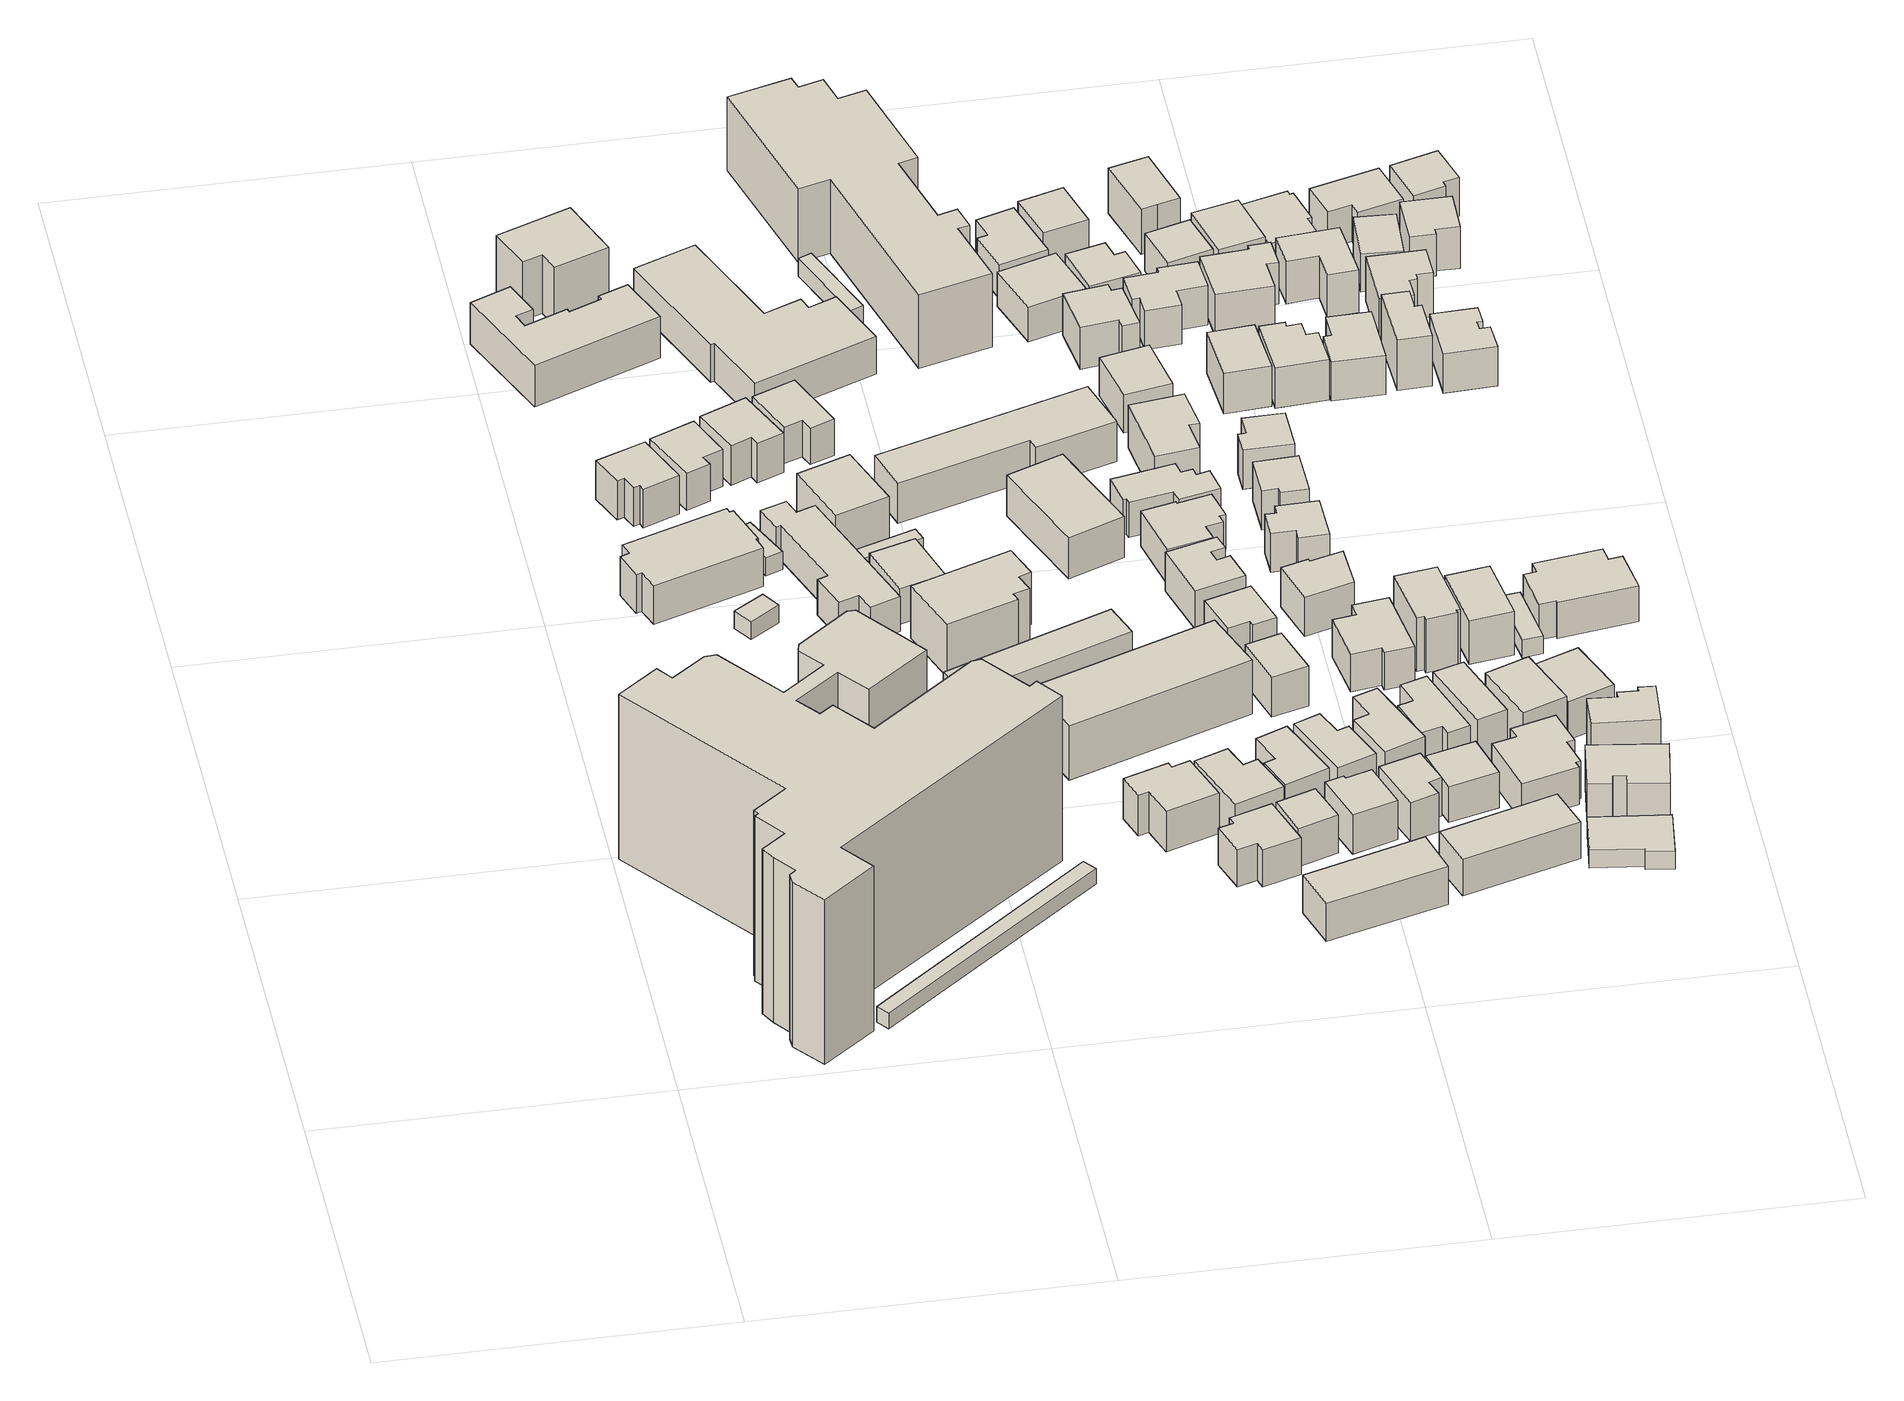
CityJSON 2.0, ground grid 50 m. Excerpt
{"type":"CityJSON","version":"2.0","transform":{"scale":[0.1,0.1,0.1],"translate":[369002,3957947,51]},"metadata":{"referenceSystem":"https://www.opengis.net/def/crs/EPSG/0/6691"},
"CityObjects":{
"building1":{"type":"Building","attributes":{"measuredHeight":6.5},"geometry":[{"type":"Solid","lod":"1","boundaries":[[[[0,1,2,3,4,5]],[[4,6,7,5]],[[3,8,6,4]],[[2,9,8,3]],[[1,10,9,2]],[[0,11,10,1]],[[5,7,11,0]],[[6,8,9,10,11,7]]]]}]},
"building2":{"type":"Building","attributes":{"measuredHeight":27.7},"geometry":[{"type":"Solid","lod":"1","boundaries":[[[[12,13,14,15,16,17,18,19,20,21,22,23,24,25,26,27,28,29,30,31,32,33,34,35,36,37,38,39,40,41,42,43,44,45,46,47]],[[46,48,49,47]],[[45,50,48,46]],[[44,51,50,45]],[[43,52,51,44]],[[42,53,52,43]],[[41,54,53,42]],[[40,55,54,41]],[[39,56,55,40]],[[38,57,56,39]],[[37,58,57,38]],[[36,59,58,37]],[[35,60,59,36]],[[34,61,60,35]],[[33,62,61,34]],[[32,63,62,33]],[[31,64,63,32]],[[30,65,64,31]],[[29,66,65,30]],[[28,67,66,29]],[[27,68,67,28]],[[26,69,68,27]],[[25,70,69,26]],[[24,71,70,25]],[[23,72,71,24]],[[22,73,72,23]],[[21,74,73,22]],[[20,75,74,21]],[[19,76,75,20]],[[18,77,76,19]],[[17,78,77,18]],[[16,79,78,17]],[[15,80,79,16]],[[14,81,80,15]],[[13,82,81,14]],[[12,83,82,13]],[[47,49,83,12]],[[48,50,51,52,53,54,55,56,57,58,59,60,61,62,63,64,65,66,67,68,69,70,71,72,73,74,75,76,77,78,79,80,81,82,83,49]]]]}]},
"building3":{"type":"Building","attributes":{"measuredHeight":6.3},"geometry":[{"type":"Solid","lod":"1","boundaries":[[[[84,85,86,87]],[[86,88,89,87]],[[85,90,88,86]],[[84,91,90,85]],[[87,89,91,84]],[[88,90,91,89]]]]}]},
"building4":{"type":"Building","attributes":{"measuredHeight":2.5},"geometry":[{"type":"Solid","lod":"1","boundaries":[[[[92,93,94,95]],[[94,96,97,95]],[[93,98,96,94]],[[92,99,98,93]],[[95,97,99,92]],[[96,98,99,97]]]]}]},
"building5":{"type":"Building","attributes":{"measuredHeight":8.2},"geometry":[{"type":"Solid","lod":"1","boundaries":[[[[100,101,102,103,104,105,106,107,108,109,110,111]],[[110,112,113,111]],[[109,114,112,110]],[[108,115,114,109]],[[107,116,115,108]],[[106,117,116,107]],[[105,118,117,106]],[[104,119,118,105]],[[103,120,119,104]],[[102,121,120,103]],[[101,122,121,102]],[[100,123,122,101]],[[111,113,123,100]],[[112,114,115,116,117,118,119,120,121,122,123,113]]]]}]},
"building6":{"type":"Building","attributes":{"measuredHeight":7.7},"geometry":[{"type":"Solid","lod":"1","boundaries":[[[[124,125,126,127,128,129,130,131]],[[130,132,133,131]],[[129,134,132,130]],[[128,135,134,129]],[[127,136,135,128]],[[126,137,136,127]],[[125,138,137,126]],[[124,139,138,125]],[[131,133,139,124]],[[132,134,135,136,137,138,139,133]]]]}]},
"building7":{"type":"Building","attributes":{"measuredHeight":3.9},"geometry":[{"type":"Solid","lod":"1","boundaries":[[[[140,141,142,143,40,39,144,145,146]],[[145,147,148,146]],[[144,149,147,145]],[[39,150,149,144]],[[40,151,150,39]],[[143,152,151,40]],[[142,153,152,143]],[[141,154,153,142]],[[140,155,154,141]],[[146,148,155,140]],[[147,149,150,151,152,153,154,155,148]]]]}]},
"building8":{"type":"Building","attributes":{"measuredHeight":3},"geometry":[{"type":"Solid","lod":"1","boundaries":[[[[156,157,158,159]],[[158,160,161,159]],[[157,162,160,158]],[[156,163,162,157]],[[159,161,163,156]],[[160,162,163,161]]]]}]},
"building9":{"type":"Building","attributes":{"measuredHeight":5.1},"geometry":[{"type":"Solid","lod":"1","boundaries":[[[[164,165,166,167]],[[166,168,169,167]],[[165,170,168,166]],[[164,171,170,165]],[[167,169,171,164]],[[168,170,171,169]]]]}]},
"building10":{"type":"Building","attributes":{"measuredHeight":7.8},"geometry":[{"type":"Solid","lod":"1","boundaries":[[[[172,173,174,175,176,177,178,179,180,181,182,183]],[[182,184,185,183]],[[181,186,184,182]],[[180,187,186,181]],[[179,188,187,180]],[[178,189,188,179]],[[177,190,189,178]],[[176,191,190,177]],[[175,192,191,176]],[[174,193,192,175]],[[173,194,193,174]],[[172,195,194,173]],[[183,185,195,172]],[[184,186,187,188,189,190,191,192,193,194,195,185]]]]}]},
"building11":{"type":"Building","attributes":{"measuredHeight":6.2},"geometry":[{"type":"Solid","lod":"1","boundaries":[[[[196,197,198,199,200,201]],[[200,202,203,201]],[[199,204,202,200]],[[198,205,204,199]],[[197,206,205,198]],[[196,207,206,197]],[[201,203,207,196]],[[202,204,205,206,207,203]]]]}]},
"building12":{"type":"Building","attributes":{"measuredHeight":3},"geometry":[{"type":"Solid","lod":"1","boundaries":[[[[208,209,210,211]],[[210,212,213,211]],[[209,214,212,210]],[[208,215,214,209]],[[211,213,215,208]],[[212,214,215,213]]]]}]},
"building13":{"type":"Building","attributes":{"measuredHeight":9.8},"geometry":[{"type":"Solid","lod":"1","boundaries":[[[[216,217,218,219,220,221]],[[220,222,223,221]],[[219,224,222,220]],[[218,225,224,219]],[[217,226,225,218]],[[216,227,226,217]],[[221,223,227,216]],[[222,224,225,226,227,223]]]]}]},
"building14":{"type":"Building","attributes":{"measuredHeight":5.8},"geometry":[{"type":"Solid","lod":"1","boundaries":[[[[228,229,230,231,232,233,234,235,236,237,238,239]],[[238,240,241,239]],[[237,242,240,238]],[[236,243,242,237]],[[235,244,243,236]],[[234,245,244,235]],[[233,246,245,234]],[[232,247,246,233]],[[231,248,247,232]],[[230,249,248,231]],[[229,250,249,230]],[[228,251,250,229]],[[239,241,251,228]],[[240,242,243,244,245,246,247,248,249,250,251,241]]]]}]},
"building15":{"type":"Building","attributes":{"measuredHeight":7.4},"geometry":[{"type":"Solid","lod":"1","boundaries":[[[[252,253,254,255,256,257]],[[256,258,259,257]],[[255,260,258,256]],[[254,261,260,255]],[[253,262,261,254]],[[252,263,262,253]],[[257,259,263,252]],[[258,260,261,262,263,259]]]]}]},
"building16":{"type":"Building","attributes":{"measuredHeight":8.4},"geometry":[{"type":"Solid","lod":"1","boundaries":[[[[264,265,266,267]],[[266,268,269,267]],[[265,270,268,266]],[[264,271,270,265]],[[267,269,271,264]],[[268,270,271,269]]]]}]},
"building17":{"type":"Building","attributes":{"measuredHeight":7.2},"geometry":[{"type":"Solid","lod":"1","boundaries":[[[[272,273,274,275,276,277]],[[276,278,279,277]],[[275,280,278,276]],[[274,281,280,275]],[[273,282,281,274]],[[272,283,282,273]],[[277,279,283,272]],[[278,280,281,282,283,279]]]]}]},
"building18":{"type":"Building","attributes":{"measuredHeight":3.9},"geometry":[{"type":"Solid","lod":"1","boundaries":[[[[284,285,286,287]],[[286,288,289,287]],[[285,290,288,286]],[[284,291,290,285]],[[287,289,291,284]],[[288,290,291,289]]]]}]},
"building19":{"type":"Building","attributes":{"measuredHeight":6.1},"geometry":[{"type":"Solid","lod":"1","boundaries":[[[[292,293,294,295,296,297]],[[296,298,299,297]],[[295,300,298,296]],[[294,301,300,295]],[[293,302,301,294]],[[292,303,302,293]],[[297,299,303,292]],[[298,300,301,302,303,299]]]]}]},
"building20":{"type":"Building","attributes":{"measuredHeight":9.9},"geometry":[{"type":"Solid","lod":"1","boundaries":[[[[304,305,306,307,308,309,310,311]],[[310,312,313,311]],[[309,314,312,310]],[[308,315,314,309]],[[307,316,315,308]],[[306,317,316,307]],[[305,318,317,306]],[[304,319,318,305]],[[311,313,319,304]],[[312,314,315,316,317,318,319,313]]]]}]},
"building21":{"type":"Building","attributes":{"measuredHeight":8.4},"geometry":[{"type":"Solid","lod":"1","boundaries":[[[[320,321,322,323]],[[322,324,325,323]],[[321,326,324,322]],[[320,327,326,321]],[[323,325,327,320]],[[324,326,327,325]]]]}]},
"building22":{"type":"Building","attributes":{"measuredHeight":6.3},"geometry":[{"type":"Solid","lod":"1","boundaries":[[[[328,329,330,331,332,333,334,335,336,337,338]],[[337,339,340,338]],[[336,341,339,337]],[[335,342,341,336]],[[334,343,342,335]],[[333,344,343,334]],[[332,345,344,333]],[[331,346,345,332]],[[330,347,346,331]],[[329,348,347,330]],[[328,349,348,329]],[[338,340,349,328]],[[339,341,342,343,344,345,346,347,348,349,340]]]]}]},
"building23":{"type":"Building","attributes":{"measuredHeight":8.1},"geometry":[{"type":"Solid","lod":"1","boundaries":[[[[350,351,352,353,354,355,356,357]],[[356,358,359,357]],[[355,360,358,356]],[[354,361,360,355]],[[353,362,361,354]],[[352,363,362,353]],[[351,364,363,352]],[[350,365,364,351]],[[357,359,365,350]],[[358,360,361,362,363,364,365,359]]]]}]},
"building24":{"type":"Building","attributes":{"measuredHeight":9.1},"geometry":[{"type":"Solid","lod":"1","boundaries":[[[[366,367,368,369]],[[368,370,371,369]],[[367,372,370,368]],[[366,373,372,367]],[[369,371,373,366]],[[370,372,373,371]]]]}]},
"building25":{"type":"Building","attributes":{"measuredHeight":7.5},"geometry":[{"type":"Solid","lod":"1","boundaries":[[[[374,375,376,377,378,379,380,381]],[[380,382,383,381]],[[379,384,382,380]],[[378,385,384,379]],[[377,386,385,378]],[[376,387,386,377]],[[375,388,387,376]],[[374,389,388,375]],[[381,383,389,374]],[[382,384,385,386,387,388,389,383]]]]}]},
"building26":{"type":"Building","attributes":{"measuredHeight":7.3},"geometry":[{"type":"Solid","lod":"1","boundaries":[[[[390,391,392,393,394,395]],[[394,396,397,395]],[[393,398,396,394]],[[392,399,398,393]],[[391,400,399,392]],[[390,401,400,391]],[[395,397,401,390]],[[396,398,399,400,401,397]]]]}]},
"building27":{"type":"Building","attributes":{"measuredHeight":3},"geometry":[{"type":"Solid","lod":"1","boundaries":[[[[402,403,404,405]],[[404,406,407,405]],[[403,408,406,404]],[[402,409,408,403]],[[405,407,409,402]],[[406,408,409,407]]]]}]},
"building28":{"type":"Building","attributes":{"measuredHeight":7.5},"geometry":[{"type":"Solid","lod":"1","boundaries":[[[[410,411,412,413,414,415]],[[414,416,417,415]],[[413,418,416,414]],[[412,419,418,413]],[[411,420,419,412]],[[410,421,420,411]],[[415,417,421,410]],[[416,418,419,420,421,417]]]]}]},
"building29":{"type":"Building","attributes":{"measuredHeight":6.4},"geometry":[{"type":"Solid","lod":"1","boundaries":[[[[422,423,424,425]],[[424,426,427,425]],[[423,428,426,424]],[[422,429,428,423]],[[425,427,429,422]],[[426,428,429,427]]]]}]},
"building30":{"type":"Building","attributes":{"measuredHeight":6.9},"geometry":[{"type":"Solid","lod":"1","boundaries":[[[[430,431,432,433]],[[432,434,435,433]],[[431,436,434,432]],[[430,437,436,431]],[[433,435,437,430]],[[434,436,437,435]]]]}]},
"building31":{"type":"Building","attributes":{"measuredHeight":6.4},"geometry":[{"type":"Solid","lod":"1","boundaries":[[[[438,439,440,441]],[[440,442,443,441]],[[439,444,442,440]],[[438,445,444,439]],[[441,443,445,438]],[[442,444,445,443]]]]}]},
"building32":{"type":"Building","attributes":{"measuredHeight":6.2},"geometry":[{"type":"Solid","lod":"1","boundaries":[[[[446,447,448,449,450,451]],[[450,452,453,451]],[[449,454,452,450]],[[448,455,454,449]],[[447,456,455,448]],[[446,457,456,447]],[[451,453,457,446]],[[452,454,455,456,457,453]]]]}]},
"building33":{"type":"Building","attributes":{"measuredHeight":12.4},"geometry":[{"type":"Solid","lod":"1","boundaries":[[[[458,459,460,461,462,463,464,465,466,467,468,469,470,471,472,473]],[[472,474,475,473]],[[471,476,474,472]],[[470,477,476,471]],[[469,478,477,470]],[[468,479,478,469]],[[467,480,479,468]],[[466,481,480,467]],[[465,482,481,466]],[[464,483,482,465]],[[463,484,483,464]],[[462,485,484,463]],[[461,486,485,462]],[[460,487,486,461]],[[459,488,487,460]],[[458,489,488,459]],[[473,475,489,458]],[[474,476,477,478,479,480,481,482,483,484,485,486,487,488,489,475]]]]}]},
"building34":{"type":"Building","attributes":{"measuredHeight":6.9},"geometry":[{"type":"Solid","lod":"1","boundaries":[[[[490,491,492,493,494,495]],[[494,496,497,495]],[[493,498,496,494]],[[492,499,498,493]],[[491,500,499,492]],[[490,501,500,491]],[[495,497,501,490]],[[496,498,499,500,501,497]]]]}]},
"building35":{"type":"Building","attributes":{"measuredHeight":7.4},"geometry":[{"type":"Solid","lod":"1","boundaries":[[[[502,503,504,505,506,507]],[[506,508,509,507]],[[505,510,508,506]],[[504,511,510,505]],[[503,512,511,504]],[[502,513,512,503]],[[507,509,513,502]],[[508,510,511,512,513,509]]]]}]},
"building36":{"type":"Building","attributes":{"measuredHeight":7.4},"geometry":[{"type":"Solid","lod":"1","boundaries":[[[[514,515,516,517]],[[516,518,519,517]],[[515,520,518,516]],[[514,521,520,515]],[[517,519,521,514]],[[518,520,521,519]]]]}]},
"building37":{"type":"Building","attributes":{"measuredHeight":9.7},"geometry":[{"type":"Solid","lod":"1","boundaries":[[[[522,523,524,525,526,527,528,529]],[[528,530,531,529]],[[527,532,530,528]],[[526,533,532,527]],[[525,534,533,526]],[[524,535,534,525]],[[523,536,535,524]],[[522,537,536,523]],[[529,531,537,522]],[[530,532,533,534,535,536,537,531]]]]}]},
"building38":{"type":"Building","attributes":{"measuredHeight":6.8},"geometry":[{"type":"Solid","lod":"1","boundaries":[[[[538,539,540,541,542,543]],[[542,544,545,543]],[[541,546,544,542]],[[540,547,546,541]],[[539,548,547,540]],[[538,549,548,539]],[[543,545,549,538]],[[544,546,547,548,549,545]]]]}]},
"building39":{"type":"Building","attributes":{"measuredHeight":7},"geometry":[{"type":"Solid","lod":"1","boundaries":[[[[550,551,552,553,554,555,556,557,558,559]],[[558,560,561,559]],[[557,562,560,558]],[[556,563,562,557]],[[555,564,563,556]],[[554,565,564,555]],[[553,566,565,554]],[[552,567,566,553]],[[551,568,567,552]],[[550,569,568,551]],[[559,561,569,550]],[[560,562,563,564,565,566,567,568,569,561]]]]}]},
"building40":{"type":"Building","attributes":{"measuredHeight":6.4},"geometry":[{"type":"Solid","lod":"1","boundaries":[[[[570,571,572,573,574,575,576,577,578,579,580,581]],[[580,582,583,581]],[[579,584,582,580]],[[578,585,584,579]],[[577,586,585,578]],[[576,587,586,577]],[[575,588,587,576]],[[574,589,588,575]],[[573,590,589,574]],[[572,591,590,573]],[[571,592,591,572]],[[570,593,592,571]],[[581,583,593,570]],[[582,584,585,586,587,588,589,590,591,592,593,583]]]]}]},
"building41":{"type":"Building","attributes":{"measuredHeight":7.4},"geometry":[{"type":"Solid","lod":"1","boundaries":[[[[594,595,596,597,598,599]],[[598,600,601,599]],[[597,602,600,598]],[[596,603,602,597]],[[595,604,603,596]],[[594,605,604,595]],[[599,601,605,594]],[[600,602,603,604,605,601]]]]}]},
"building42":{"type":"Building","attributes":{"measuredHeight":8.3},"geometry":[{"type":"Solid","lod":"1","boundaries":[[[[606,607,608,609,610,611]],[[610,612,613,611]],[[609,614,612,610]],[[608,615,614,609]],[[607,616,615,608]],[[606,617,616,607]],[[611,613,617,606]],[[612,614,615,616,617,613]]]]}]},
"building43":{"type":"Building","attributes":{"measuredHeight":7.2},"geometry":[{"type":"Solid","lod":"1","boundaries":[[[[618,619,620,621,622,623]],[[622,624,625,623]],[[621,626,624,622]],[[620,627,626,621]],[[619,628,627,620]],[[618,629,628,619]],[[623,625,629,618]],[[624,626,627,628,629,625]]]]}]},
"building44":{"type":"Building","attributes":{"measuredHeight":6.3},"geometry":[{"type":"Solid","lod":"1","boundaries":[[[[630,631,632,633]],[[632,634,635,633]],[[631,636,634,632]],[[630,637,636,631]],[[633,635,637,630]],[[634,636,637,635]]]]}]},
"building45":{"type":"Building","attributes":{"measuredHeight":5.7},"geometry":[{"type":"Solid","lod":"1","boundaries":[[[[638,639,640,641,642,643]],[[642,644,645,643]],[[641,646,644,642]],[[640,647,646,641]],[[639,648,647,640]],[[638,649,648,639]],[[643,645,649,638]],[[644,646,647,648,649,645]]]]}]},
"building46":{"type":"Building","attributes":{"measuredHeight":8.3},"geometry":[{"type":"Solid","lod":"1","boundaries":[[[[650,651,652,653]],[[652,654,655,653]],[[651,656,654,652]],[[650,657,656,651]],[[653,655,657,650]],[[654,656,657,655]]]]}]},
"building47":{"type":"Building","attributes":{"measuredHeight":6.2},"geometry":[{"type":"Solid","lod":"1","boundaries":[[[[658,659,660,661]],[[660,662,663,661]],[[659,664,662,660]],[[658,665,664,659]],[[661,663,665,658]],[[662,664,665,663]]]]}]},
"building48":{"type":"Building","attributes":{"measuredHeight":6.8},"geometry":[{"type":"Solid","lod":"1","boundaries":[[[[666,667,668,669]],[[668,670,671,669]],[[667,672,670,668]],[[666,673,672,667]],[[669,671,673,666]],[[670,672,673,671]]]]}]},
"building49":{"type":"Building","attributes":{"measuredHeight":7.5},"geometry":[{"type":"Solid","lod":"1","boundaries":[[[[674,675,676,677,678,679]],[[678,680,681,679]],[[677,682,680,678]],[[676,683,682,677]],[[675,684,683,676]],[[674,685,684,675]],[[679,681,685,674]],[[680,682,683,684,685,681]]]]}]},
"building50":{"type":"Building","attributes":{"measuredHeight":8.2},"geometry":[{"type":"Solid","lod":"1","boundaries":[[[[686,687,688,689,690,691,692,693]],[[692,694,695,693]],[[691,696,694,692]],[[690,697,696,691]],[[689,698,697,690]],[[688,699,698,689]],[[687,700,699,688]],[[686,701,700,687]],[[693,695,701,686]],[[694,696,697,698,699,700,701,695]]]]}]},
"building51":{"type":"Building","attributes":{"measuredHeight":7},"geometry":[{"type":"Solid","lod":"1","boundaries":[[[[702,703,704,705,706,707,708,709]],[[708,710,711,709]],[[707,712,710,708]],[[706,713,712,707]],[[705,714,713,706]],[[704,715,714,705]],[[703,716,715,704]],[[702,717,716,703]],[[709,711,717,702]],[[710,712,713,714,715,716,717,711]]]]}]},
"building52":{"type":"Building","attributes":{"measuredHeight":7.9},"geometry":[{"type":"Solid","lod":"1","boundaries":[[[[718,719,720,721,722,723,724,725]],[[724,726,727,725]],[[723,728,726,724]],[[722,729,728,723]],[[721,730,729,722]],[[720,731,730,721]],[[719,732,731,720]],[[718,733,732,719]],[[725,727,733,718]],[[726,728,729,730,731,732,733,727]]]]}]},
"building53":{"type":"Building","attributes":{"measuredHeight":7.8},"geometry":[{"type":"Solid","lod":"1","boundaries":[[[[734,735,736,737,738,739,740,741]],[[740,742,743,741]],[[739,744,742,740]],[[738,745,744,739]],[[737,746,745,738]],[[736,747,746,737]],[[735,748,747,736]],[[734,749,748,735]],[[741,743,749,734]],[[742,744,745,746,747,748,749,743]]]]}]},
"building54":{"type":"Building","attributes":{"measuredHeight":7.4},"geometry":[{"type":"Solid","lod":"1","boundaries":[[[[750,751,752,753]],[[752,754,755,753]],[[751,756,754,752]],[[750,757,756,751]],[[753,755,757,750]],[[754,756,757,755]]]]}]},
"building55":{"type":"Building","attributes":{"measuredHeight":7.5},"geometry":[{"type":"Solid","lod":"1","boundaries":[[[[758,759,760,761,762,763]],[[762,764,765,763]],[[761,766,764,762]],[[760,767,766,761]],[[759,768,767,760]],[[758,769,768,759]],[[763,765,769,758]],[[764,766,767,768,769,765]]]]}]},
"building56":{"type":"Building","attributes":{"measuredHeight":7},"geometry":[{"type":"Solid","lod":"1","boundaries":[[[[770,771,772,773,774,775]],[[774,776,777,775]],[[773,778,776,774]],[[772,779,778,773]],[[771,780,779,772]],[[770,781,780,771]],[[775,777,781,770]],[[776,778,779,780,781,777]]]]}]},
"building57":{"type":"Building","attributes":{"measuredHeight":9.6},"geometry":[{"type":"Solid","lod":"1","boundaries":[[[[782,783,784,785]],[[784,786,787,785]],[[783,788,786,784]],[[782,789,788,783]],[[785,787,789,782]],[[786,788,789,787]]]]}]},
"building58":{"type":"Building","attributes":{"measuredHeight":7.8},"geometry":[{"type":"Solid","lod":"1","boundaries":[[[[790,791,792,793,794,795]],[[794,796,797,795]],[[793,798,796,794]],[[792,799,798,793]],[[791,800,799,792]],[[790,801,800,791]],[[795,797,801,790]],[[796,798,799,800,801,797]]]]}]},
"building59":{"type":"Building","attributes":{"measuredHeight":6.3},"geometry":[{"type":"Solid","lod":"1","boundaries":[[[[802,803,804,805,806,807,808,809,810,811]],[[810,812,813,811]],[[809,814,812,810]],[[808,815,814,809]],[[807,816,815,808]],[[806,817,816,807]],[[805,818,817,806]],[[804,819,818,805]],[[803,820,819,804]],[[802,821,820,803]],[[811,813,821,802]],[[812,814,815,816,817,818,819,820,821,813]]]]}]},
"building60":{"type":"Building","attributes":{"measuredHeight":9},"geometry":[{"type":"Solid","lod":"1","boundaries":[[[[822,823,824,825,826,827,828,829]],[[828,830,831,829]],[[827,832,830,828]],[[826,833,832,827]],[[825,834,833,826]],[[824,835,834,825]],[[823,836,835,824]],[[822,837,836,823]],[[829,831,837,822]],[[830,832,833,834,835,836,837,831]]]]}]},
"building61":{"type":"Building","attributes":{"measuredHeight":7.9},"geometry":[{"type":"Solid","lod":"1","boundaries":[[[[838,839,840,841,842,843,844,845,846,847]],[[846,848,849,847]],[[845,850,848,846]],[[844,851,850,845]],[[843,852,851,844]],[[842,853,852,843]],[[841,854,853,842]],[[840,855,854,841]],[[839,856,855,840]],[[838,857,856,839]],[[847,849,857,838]],[[848,850,851,852,853,854,855,856,857,849]]]]}]},
"building62":{"type":"Building","attributes":{"measuredHeight":8},"geometry":[{"type":"Solid","lod":"1","boundaries":[[[[858,859,860,861]],[[860,862,863,861]],[[859,864,862,860]],[[858,865,864,859]],[[861,863,865,858]],[[862,864,865,863]]]]}]},
"building63":{"type":"Building","attributes":{"measuredHeight":9},"geometry":[{"type":"Solid","lod":"1","boundaries":[[[[866,867,868,869]],[[868,870,871,869]],[[867,872,870,868]],[[866,873,872,867]],[[869,871,873,866]],[[870,872,873,871]]]]}]},
"building64":{"type":"Building","attributes":{"measuredHeight":3},"geometry":[{"type":"Solid","lod":"1","boundaries":[[[[874,875,876,877,878,879]],[[878,880,881,879]],[[877,882,880,878]],[[876,883,882,877]],[[875,884,883,876]],[[874,885,884,875]],[[879,881,885,874]],[[880,882,883,884,885,881]]]]}]},
"building65":{"type":"Building","attributes":{"measuredHeight":7.2},"geometry":[{"type":"Solid","lod":"1","boundaries":[[[[886,887,888,889]],[[888,890,891,889]],[[887,892,890,888]],[[886,893,892,887]],[[889,891,893,886]],[[890,892,893,891]]]]}]},
"building66":{"type":"Building","attributes":{"measuredHeight":8.3},"geometry":[{"type":"Solid","lod":"1","boundaries":[[[[894,895,896,897]],[[896,898,899,897]],[[895,900,898,896]],[[894,901,900,895]],[[897,899,901,894]],[[898,900,901,899]]]]}]},
"building67":{"type":"Building","attributes":{"measuredHeight":8.5},"geometry":[{"type":"Solid","lod":"1","boundaries":[[[[902,903,904,905,906]],[[905,907,908,906]],[[904,909,907,905]],[[903,910,909,904]],[[902,911,910,903]],[[906,908,911,902]],[[907,909,910,911,908]]]]}]},
"building68":{"type":"Building","attributes":{"measuredHeight":9.5},"geometry":[{"type":"Solid","lod":"1","boundaries":[[[[912,913,914,915,916,917,918,919]],[[918,920,921,919]],[[917,922,920,918]],[[916,923,922,917]],[[915,924,923,916]],[[914,925,924,915]],[[913,926,925,914]],[[912,927,926,913]],[[919,921,927,912]],[[920,922,923,924,925,926,927,921]]]]}]},
"building69":{"type":"Building","attributes":{"measuredHeight":7.9},"geometry":[{"type":"Solid","lod":"1","boundaries":[[[[928,929,930,931,932,933,934,935]],[[934,936,937,935]],[[933,938,936,934]],[[932,939,938,933]],[[931,940,939,932]],[[930,941,940,931]],[[929,942,941,930]],[[928,943,942,929]],[[935,937,943,928]],[[936,938,939,940,941,942,943,937]]]]}]},
"building70":{"type":"Building","attributes":{"measuredHeight":7.9},"geometry":[{"type":"Solid","lod":"1","boundaries":[[[[944,945,946,947,948,949,950,951]],[[950,952,953,951]],[[949,954,952,950]],[[948,955,954,949]],[[947,956,955,948]],[[946,957,956,947]],[[945,958,957,946]],[[944,959,958,945]],[[951,953,959,944]],[[952,954,955,956,957,958,959,953]]]]}]},
"building71":{"type":"Building","attributes":{"measuredHeight":6.4},"geometry":[{"type":"Solid","lod":"1","boundaries":[[[[960,961,962,963]],[[962,964,965,963]],[[961,966,964,962]],[[960,967,966,961]],[[963,965,967,960]],[[964,966,967,965]]]]}]},
"building72":{"type":"Building","attributes":{"measuredHeight":3},"geometry":[{"type":"Solid","lod":"1","boundaries":[[[[968,969,970,971]],[[970,972,973,971]],[[969,974,972,970]],[[968,975,974,969]],[[971,973,975,968]],[[972,974,975,973]]]]}]},
"building73":{"type":"Building","attributes":{"measuredHeight":9.8},"geometry":[{"type":"Solid","lod":"1","boundaries":[[[[976,977,978,979,980,981,982,983]],[[982,984,985,983]],[[981,986,984,982]],[[980,987,986,981]],[[979,988,987,980]],[[978,989,988,979]],[[977,990,989,978]],[[976,991,990,977]],[[983,985,991,976]],[[984,986,987,988,989,990,991,985]]]]}]},
"building74":{"type":"Building","attributes":{"measuredHeight":6.9},"geometry":[{"type":"Solid","lod":"1","boundaries":[[[[992,993,994,995]],[[994,996,997,995]],[[993,998,996,994]],[[992,999,998,993]],[[995,997,999,992]],[[996,998,999,997]]]]}]},
"building75":{"type":"Building","attributes":{"measuredHeight":8.2},"geometry":[{"type":"Solid","lod":"1","boundaries":[[[[1000,1001,1002,1003,1004,1005]],[[1004,1006,1007,1005]],[[1003,1008,1006,1004]],[[1002,1009,1008,1003]],[[1001,1010,1009,1002]],[[1000,1011,1010,1001]],[[1005,1007,1011,1000]],[[1006,1008,1009,1010,1011,1007]]]]}]},
"building76":{"type":"Building","attributes":{"measuredHeight":9},"geometry":[{"type":"Solid","lod":"1","boundaries":[[[[1012,1013,1014,1015,1016,1017]],[[1016,1018,1019,1017]],[[1015,1020,1018,1016]],[[1014,1021,1020,1015]],[[1013,1022,1021,1014]],[[1012,1023,1022,1013]],[[1017,1019,1023,1012]],[[1018,1020,1021,1022,1023,1019]]]]}]},
"building77":{"type":"Building","attributes":{"measuredHeight":7.2},"geometry":[{"type":"Solid","lod":"1","boundaries":[[[[1024,1025,1026,1027,1028,1029,1030,1031]],[[1030,1032,1033,1031]],[[1029,1034,1032,1030]],[[1028,1035,1034,1029]],[[1027,1036,1035,1028]],[[1026,1037,1036,1027]],[[1025,1038,1037,1026]],[[1024,1039,1038,1025]],[[1031,1033,1039,1024]],[[1032,1034,1035,1036,1037,1038,1039,1033]]]]}]},
"building78":{"type":"Building","attributes":{"measuredHeight":8.7},"geometry":[{"type":"Solid","lod":"1","boundaries":[[[[1040,1041,1042,1043,1044,1045,1046,1047,1048,1049]],[[1048,1050,1051,1049]],[[1047,1052,1050,1048]],[[1046,1053,1052,1047]],[[1045,1054,1053,1046]],[[1044,1055,1054,1045]],[[1043,1056,1055,1044]],[[1042,1057,1056,1043]],[[1041,1058,1057,1042]],[[1040,1059,1058,1041]],[[1049,1051,1059,1040]],[[1050,1052,1053,1054,1055,1056,1057,1058,1059,1051]]]]}]},
"building79":{"type":"Building","attributes":{"measuredHeight":9.4},"geometry":[{"type":"Solid","lod":"1","boundaries":[[[[1060,1061,1062,1063,1064,1065]],[[1064,1066,1067,1065]],[[1063,1068,1066,1064]],[[1062,1069,1068,1063]],[[1061,1070,1069,1062]],[[1060,1071,1070,1061]],[[1065,1067,1071,1060]],[[1066,1068,1069,1070,1071,1067]]]]}]},
"building80":{"type":"Building","attributes":{"measuredHeight":8.5},"geometry":[{"type":"Solid","lod":"1","boundaries":[[[[1072,1073,1074,1075,1076,1077,1078,1079]],[[1078,1080,1081,1079]],[[1077,1082,1080,1078]],[[1076,1083,1082,1077]],[[1075,1084,1083,1076]],[[1074,1085,1084,1075]],[[1073,1086,1085,1074]],[[1072,1087,1086,1073]],[[1079,1081,1087,1072]],[[1080,1082,1083,1084,1085,1086,1087,1081]]]]}]},
"building81":{"type":"Building","attributes":{"measuredHeight":6.4},"geometry":[{"type":"Solid","lod":"1","boundaries":[[[[1088,1089,1090,1091]],[[1090,1092,1093,1091]],[[1089,1094,1092,1090]],[[1088,1095,1094,1089]],[[1091,1093,1095,1088]],[[1092,1094,1095,1093]]]]}]},
"building82":{"type":"Building","attributes":{"measuredHeight":6.6},"geometry":[{"type":"Solid","lod":"1","boundaries":[[[[1096,1097,1098,1099,1100,1101,1102,1103]],[[1102,1104,1105,1103]],[[1101,1106,1104,1102]],[[1100,1107,1106,1101]],[[1099,1108,1107,1100]],[[1098,1109,1108,1099]],[[1097,1110,1109,1098]],[[1096,1111,1110,1097]],[[1103,1105,1111,1096]],[[1104,1106,1107,1108,1109,1110,1111,1105]]]]}]},
"building83":{"type":"Building","attributes":{"measuredHeight":6.6},"geometry":[{"type":"Solid","lod":"1","boundaries":[[[[1112,1113,1114,1115,1116,1117]],[[1116,1118,1119,1117]],[[1115,1120,1118,1116]],[[1114,1121,1120,1115]],[[1113,1122,1121,1114]],[[1112,1123,1122,1113]],[[1117,1119,1123,1112]],[[1118,1120,1121,1122,1123,1119]]]]}]},
"building84":{"type":"Building","attributes":{"measuredHeight":8.1},"geometry":[{"type":"Solid","lod":"1","boundaries":[[[[1124,1125,1126,1127,1128,1129]],[[1128,1130,1131,1129]],[[1127,1132,1130,1128]],[[1126,1133,1132,1127]],[[1125,1134,1133,1126]],[[1124,1135,1134,1125]],[[1129,1131,1135,1124]],[[1130,1132,1133,1134,1135,1131]]]]}]},
"building85":{"type":"Building","attributes":{"measuredHeight":6.4},"geometry":[{"type":"Solid","lod":"1","boundaries":[[[[1136,1137,1138,1139,1140,1141]],[[1140,1142,1143,1141]],[[1139,1144,1142,1140]],[[1138,1145,1144,1139]],[[1137,1146,1145,1138]],[[1136,1147,1146,1137]],[[1141,1143,1147,1136]],[[1142,1144,1145,1146,1147,1143]]]]}]}
},
"vertices":[
[105,735,17],[139,692,17],[147,698,17],[162,679,17],[106,634,17],[56,696,17],[106,634,82],[56,696,82],[162,679,82],[147,698,82],[139,692,82],[105,735,82],
[476,469,22],[490,471,22],[542,403,22],[553,412,22],[581,375,22],[237,110,22],[273,63,22],[197,4,22],[162,48,22],[161,65,22],[170,72,22],[146,104,22],[135,125,22],[170,152,22],[137,195,22],[143,200,22],[138,207,22],[188,246,22],[6,481,22],[65,526,22],[82,503,22],[131,540,22],[148,541,22],[221,447,22],[283,495,22],[255,530,22],[258,543,22],[333,602,22],[345,602,22],[422,502,22],[332,433,22],[298,476,22],[234,427,22],[260,394,22],[280,409,22],[325,351,22],[280,409,299],[325,351,299],[260,394,299],[234,427,299],[298,476,299],[332,433,299],[422,502,299],[345,602,299],[333,602,299],[258,543,299],[255,530,299],[283,495,299],[221,447,299],[148,541,299],[131,540,299],[82,503,299],[65,526,299],[6,481,299],[188,246,299],[138,207,299],[143,200,299],[137,195,299],[170,152,299],[135,125,299],[146,104,299],[170,72,299],[161,65,299],[162,48,299],[197,4,299],[273,63,299],[237,110,299],[581,375,299],[553,412,299],[542,403,299],[490,471,299],[476,469,299],
[213,790,18],[247,747,18],[184,697,18],[150,740,18],[184,697,81],[150,740,81],[247,747,81],[213,790,81],
[602,337,22],[616,319,22],[293,64,22],[280,81,22],[293,64,48],[280,81,48],[616,319,48],[602,337,48],
[263,1113,18],[266,1105,18],[271,1107,18],[293,1043,18],[290,1042,18],[296,1022,18],[140,968,18],[129,998,18],[121,995,18],[107,1037,18],[120,1042,18],[114,1061,18],[120,1042,83],[114,1061,83],[107,1037,83],[121,995,83],[129,998,83],[140,968,83],[296,1022,83],[290,1042,83],[293,1043,83],[271,1107,83],[266,1105,83],[263,1113,83],
[182,1270,19],[214,1192,19],[162,1171,19],[159,1180,19],[150,1176,19],[141,1198,19],[131,1194,19],[111,1242,19],[131,1194,84],[111,1242,84],[141,1198,84],[150,1176,84],[159,1180,84],[162,1171,84],[214,1192,84],[182,1270,84],
[396,593,22],[405,586,22],[414,575,22],[382,553,22],[343,629,22],[358,611,22],[375,605,22],[358,611,61],[375,605,61],[343,629,61],[333,602,61],[345,602,61],[382,553,61],[414,575,61],[405,586,61],[396,593,61],
[285,964,22],[302,938,22],[260,909,22],[242,936,22],[260,909,52],[242,936,52],[302,938,52],[285,964,52],
[429,562,23],[456,528,23],[422,502,23],[396,536,23],[422,502,74],[396,536,74],[456,528,74],[429,562,74],
[130,1564,15],[132,1558,15],[178,1577,15],[175,1584,15],[218,1601,15],[248,1527,15],[67,1454,15],[7,1600,15],[65,1624,15],[86,1571,15],[61,1561,15],[69,1539,15],[61,1561,85],[69,1539,85],[86,1571,85],[65,1624,85],[7,1600,85],[67,1454,85],[248,1527,85],[218,1601,85],[175,1584,85],[178,1577,85],[132,1558,85],[130,1564,85],
[254,1307,18],[281,1241,18],[252,1229,18],[259,1213,18],[225,1199,18],[190,1280,18],[225,1199,80],[190,1280,80],[259,1213,80],[252,1229,80],[281,1241,80],[254,1307,80],
[296,1120,20],[327,1051,20],[303,1041,20],[273,1109,20],[303,1041,50],[273,1109,50],[327,1051,50],[296,1120,50],
[166,1742,14],[201,1650,14],[123,1620,14],[112,1649,14],[84,1639,14],[60,1701,14],[84,1639,112],[60,1701,112],[112,1649,112],[123,1620,112],[201,1650,112],[166,1742,112],
[344,1118,21],[353,1093,21],[380,1103,21],[456,893,21],[413,877,21],[403,904,21],[374,894,21],[355,947,21],[370,953,21],[328,1069,21],[321,1066,21],[307,1105,21],[321,1066,80],[307,1105,80],[328,1069,80],[370,953,80],[355,947,80],[374,894,80],[403,904,80],[413,877,80],[456,893,80],[380,1103,80],[353,1093,80],[344,1118,80],
[327,1240,18],[321,1254,18],[292,1241,18],[262,1310,18],[329,1339,18],[365,1256,18],[329,1339,84],[365,1256,84],[262,1310,84],[292,1241,84],[321,1254,84],[327,1240,84],
[441,1185,20],[476,1088,20],[400,1061,20],[365,1157,20],[400,1061,93],[365,1157,93],[476,1088,93],[441,1185,93],
[432,988,22],[497,1008,22],[527,911,22],[500,903,22],[495,918,22],[458,906,22],[495,918,82],[458,906,82],[500,903,82],[527,911,82],[497,1008,82],[432,988,82],
[505,1054,23],[512,1033,23],[427,1004,23],[420,1025,23],[427,1004,61],[420,1025,61],[512,1033,61],[505,1054,61],
[400,1371,18],[437,1280,18],[402,1266,18],[395,1284,18],[369,1274,18],[339,1346,18],[369,1274,79],[339,1346,79],[395,1284,79],[402,1266,79],[437,1280,79],[400,1371,79],
[628,875,23],[610,868,23],[620,841,23],[597,833,23],[601,821,23],[499,785,23],[467,874,23],[610,925,23],[467,874,111],[610,925,111],[499,785,111],[601,821,111],[597,833,111],[620,841,111],[610,868,111],[628,875,111],
[719,784,22],[738,732,22],[497,641,22],[478,691,22],[497,641,107],[478,691,107],[738,732,107],[719,784,107],
[321,1675,17],[330,1653,17],[385,1516,17],[438,1537,17],[445,1518,17],[485,1534,17],[522,1441,17],[347,1371,17],[309,1464,17],[304,1462,17],[233,1640,17],[304,1462,80],[233,1640,80],[309,1464,80],[347,1371,80],[522,1441,80],[485,1534,80],[445,1518,80],[438,1537,80],[385,1516,80],[330,1653,80],[321,1675,80],
[795,398,20],[719,372,20],[704,417,20],[689,412,20],[676,451,20],[740,473,20],[743,464,20],[769,473,20],[743,464,88],[769,473,88],[740,473,88],[676,451,88],[689,412,88],[704,417,88],[719,372,88],[795,398,88],
[848,731,21],[882,639,21],[620,543,21],[586,634,21],[620,543,112],[586,634,112],[882,639,112],[848,731,112],
[781,329,23],[803,336,23],[799,348,23],[860,368,23],[885,290,23],[831,273,23],[826,288,23],[798,279,23],[826,288,85],[798,279,85],[831,273,85],[885,290,85],[860,368,85],[799,348,85],[803,336,85],[781,329,85],
[812,375,20],[775,475,20],[823,493,20],[837,456,20],[858,464,20],[882,401,20],[858,464,85],[882,401,85],[837,456,85],[823,493,85],[775,475,85],[812,375,85],
[476,1672,17],[524,1550,17],[505,1542,17],[457,1664,17],[505,1542,47],[457,1664,47],[524,1550,47],[476,1672,47],
[776,1281,19],[801,1201,19],[686,1165,19],[681,1181,19],[494,1122,19],[474,1186,19],[494,1122,86],[474,1186,86],[681,1181,86],[686,1165,86],[801,1201,86],[776,1281,86],
[921,384,25],[941,324,25],[884,304,25],[865,365,25],[884,304,89],[865,365,89],[941,324,89],[921,384,89],
[717,1138,23],[774,993,23],[694,961,23],[637,1107,23],[694,961,92],[637,1107,92],[774,993,92],[717,1138,92],
[1046,261,23],[1065,193,23],[893,144,23],[873,209,23],[893,144,87],[873,209,87],[1065,193,87],[1046,261,87],
[909,530,19],[948,433,19],[885,407,19],[865,458,19],[882,465,19],[864,511,19],[882,465,82],[864,511,82],[865,458,82],[885,407,82],[948,433,82],[909,530,82],
[495,1930,13],[501,1910,13],[536,1920,13],[548,1877,13],[588,1888,13],[630,1735,13],[602,1727,13],[634,1610,13],[662,1618,13],[672,1581,13],[655,1577,13],[683,1476,13],[580,1448,13],[508,1709,13],[463,1697,13],[405,1906,13],[463,1697,137],[405,1906,137],[508,1709,137],[580,1448,137],[683,1476,137],[655,1577,137],[672,1581,137],[662,1618,137],[634,1610,137],[602,1727,137],[630,1735,137],[588,1888,137],[548,1877,137],[536,1920,137],[501,1910,137],[495,1930,137],
[1001,409,25],[1023,338,25],[959,318,25],[935,393,25],[962,402,25],[964,397,25],[962,402,91],[964,397,91],[935,393,91],[959,318,91],[1023,338,91],[1001,409,91],
[955,541,22],[971,502,22],[988,508,22],[1013,445,22],[958,423,22],[917,526,22],[958,423,88],[917,526,88],[1013,445,88],[988,508,88],[971,502,88],[955,541,88],
[884,703,21],[935,718,21],[958,643,21],[906,628,21],[958,643,88],[906,628,88],[935,718,88],[884,703,88],
[840,830,20],[815,918,20],[888,938,20],[895,914,20],[874,908,20],[879,890,20],[898,896,20],[911,850,20],[898,896,85],[911,850,85],[879,890,85],[874,908,85],[895,914,85],[888,938,85],[815,918,85],[840,830,85],
[937,763,20],[903,753,20],[900,761,20],[869,751,20],[849,815,20],[915,835,20],[849,815,79],[915,835,79],[869,751,79],[900,761,79],[903,753,79],[937,763,79],
[909,989,21],[900,987,21],[903,974,21],[878,968,21],[884,944,21],[820,929,21],[800,1016,21],[849,1027,21],[850,1024,21],[898,1035,21],[850,1024,80],[898,1035,80],[849,1027,80],[800,1016,80],[820,929,80],[884,944,80],[878,968,80],[903,974,80],[900,987,80],[909,989,80],
[772,1088,22],[862,1106,22],[866,1087,22],[883,1090,22],[885,1078,22],[904,1083,22],[912,1043,22],[853,1030,22],[849,1047,22],[787,1035,22],[785,1043,22],[781,1042,22],[785,1043,81],[781,1042,81],[787,1035,81],[849,1047,81],[853,1030,81],[912,1043,81],[904,1083,81],[885,1078,81],[883,1090,81],[866,1087,81],[862,1106,81],[772,1088,81],
[1089,377,25],[1070,370,25],[1079,345,25],[1039,331,25],[1011,414,25],[1070,433,25],[1011,414,90],[1070,433,90],[1039,331,90],[1079,345,90],[1070,370,90],[1089,377,90],
[1024,436,22],[994,510,22],[1017,519,22],[1002,558,22],[1037,571,22],[1081,459,22],[1037,571,96],[1081,459,96],[1002,558,96],[1017,519,96],[994,510,96],[1024,436,96],
[897,1233,22],[906,1168,22],[891,1167,22],[897,1117,22],[835,1109,22],[820,1223,22],[835,1109,94],[820,1223,94],[897,1117,94],[891,1167,94],[906,1168,94],[897,1233,94],
[788,1586,13],[814,1504,13],[732,1478,13],[705,1560,13],[732,1478,71],[705,1560,71],[814,1504,71],[788,1586,71],
[751,1695,10],[780,1600,10],[711,1579,10],[692,1640,10],[707,1644,10],[697,1678,10],[707,1644,67],[697,1678,67],[692,1640,67],[711,1579,67],[780,1600,67],[751,1695,67],
[888,1270,20],[820,1257,20],[802,1341,20],[872,1356,20],[802,1341,84],[872,1356,84],[820,1257,84],[888,1270,84],
[1233,320,25],[1253,256,25],[1086,205,25],[1066,268,25],[1086,205,87],[1066,268,87],[1253,256,87],[1233,320,87],
[1076,431,26],[1147,450,26],[1166,380,26],[1095,361,26],[1166,380,86],[1095,361,86],[1147,450,86],[1076,431,86],
[959,858,20],[998,869,20],[999,865,20],[1046,878,20],[1049,811,20],[979,790,20],[1049,811,86],[979,790,86],[1046,878,86],[999,865,86],[998,869,86],[959,858,86],
[867,1400,18],[843,1397,18],[841,1410,18],[788,1403,18],[778,1478,18],[840,1487,18],[842,1474,18],[857,1476,18],[842,1474,88],[857,1476,88],[840,1487,88],[778,1478,88],[788,1403,88],[841,1410,88],[843,1397,88],[867,1400,88],
[1107,591,20],[1145,478,20],[1113,467,20],[1108,482,20],[1078,473,20],[1058,536,20],[1080,543,20],[1069,579,20],[1080,543,91],[1069,579,91],[1058,536,91],[1078,473,91],[1108,482,91],[1113,467,91],[1145,478,91],[1107,591,91],
[1104,666,20],[1062,660,20],[1061,670,20],[1018,664,20],[1007,741,20],[1041,746,20],[1038,767,20],[1089,774,20],[1038,767,83],[1089,774,83],[1041,746,83],[1007,741,83],[1018,664,83],[1061,670,83],[1062,660,83],[1104,666,83],
[1034,989,21],[1035,917,21],[993,916,21],[993,932,21],[959,931,21],[958,973,21],[974,973,21],[974,988,21],[974,973,86],[974,988,86],[958,973,86],[959,931,86],[993,932,86],[993,916,86],[1035,917,86],[1034,989,86],
[842,1643,10],[778,1625,10],[757,1697,10],[821,1716,10],[757,1697,75],[821,1716,75],[778,1625,75],[842,1643,75],
[1024,1086,21],[1025,1014,21],[986,1013,21],[985,1022,21],[963,1021,21],[962,1084,21],[963,1021,87],[962,1084,87],[985,1022,87],[986,1013,87],[1025,1014,87],[1024,1086,87],
[818,1504,13],[799,1578,13],[855,1592,13],[862,1565,13],[878,1569,13],[890,1522,13],[878,1569,74],[890,1522,74],[862,1565,74],[855,1592,74],[799,1578,74],[818,1504,74],
[1196,486,20],[1153,472,20],[1113,582,20],[1157,596,20],[1113,582,104],[1157,596,104],[1153,472,104],[1196,486,104],
[1022,1179,21],[1023,1112,21],[953,1111,21],[953,1145,21],[964,1146,21],[963,1178,21],[964,1146,87],[963,1178,87],[953,1145,87],[953,1111,87],[1023,1112,87],[1022,1179,87],
[1260,481,27],[1275,425,27],[1264,422,27],[1275,379,27],[1268,377,27],[1271,367,27],[1190,345,27],[1166,436,27],[1201,445,27],[1196,463,27],[1201,445,90],[1196,463,90],[1166,436,90],[1190,345,90],[1271,367,90],[1268,377,90],[1275,379,90],[1264,422,90],[1275,425,90],[1260,481,90],
[1157,792,21],[1171,698,21],[1165,697,21],[1166,692,21],[1122,685,21],[1121,691,21],[1111,690,21],[1097,783,21],[1111,690,111],[1097,783,111],[1121,691,111],[1122,685,111],[1166,692,111],[1165,697,111],[1171,698,111],[1157,792,111],
[970,1466,18],[927,1462,18],[929,1432,18],[879,1428,18],[877,1456,18],[867,1455,18],[863,1502,18],[911,1506,18],[910,1515,18],[966,1519,18],[910,1515,84],[966,1519,84],[911,1506,84],[863,1502,84],[867,1455,84],[877,1456,84],[879,1428,84],[929,1432,84],[927,1462,84],[970,1466,84],
[1015,1369,20],[1022,1279,20],[957,1274,20],[950,1364,20],[957,1274,88],[950,1364,88],[1022,1279,88],[1015,1369,88],
[1183,578,21],[1245,602,21],[1280,510,21],[1217,486,21],[1280,510,96],[1217,486,96],[1245,602,96],[1183,578,96],
[1382,292,23],[1372,215,23],[1333,221,23],[1334,227,23],[1261,237,23],[1271,307,23],[1261,237,53],[1271,307,53],[1334,227,53],[1333,221,53],[1372,215,53],[1382,292,53],
[909,1600,13],[973,1618,13],[992,1551,13],[928,1533,13],[992,1551,76],[928,1533,76],[973,1618,76],[909,1600,76],
[1244,702,21],[1182,693,21],[1167,793,21],[1229,803,21],[1167,793,94],[1229,803,94],[1182,693,94],[1244,702,94],
[934,1644,11],[911,1637,11],[884,1731,11],[940,1746,11],[966,1652,11],[940,1746,87],[966,1652,87],[884,1731,87],[911,1637,87],[934,1644,87],
[1395,389,23],[1382,306,23],[1326,315,23],[1328,331,23],[1310,334,23],[1307,319,23],[1274,324,23],[1286,406,23],[1274,324,95],[1286,406,95],[1307,319,95],[1310,334,95],[1328,331,95],[1326,315,95],[1382,306,95],[1395,389,95],
[1099,1279,20],[1026,1274,20],[1020,1365,20],[1056,1367,20],[1056,1359,20],[1076,1361,20],[1078,1337,20],[1095,1338,20],[1078,1337,88],[1095,1338,88],[1076,1361,88],[1056,1359,88],[1056,1367,88],[1020,1365,88],[1026,1274,88],[1099,1279,88],
[1037,1531,16],[1036,1538,16],[1067,1540,16],[1070,1496,16],[1053,1495,16],[1056,1448,16],[976,1443,16],[970,1526,16],[976,1443,86],[970,1526,86],[1056,1448,86],[1053,1495,86],[1070,1496,86],[1067,1540,86],[1036,1538,86],[1037,1531,86],
[1315,623,21],[1348,538,21],[1282,512,21],[1248,597,21],[1282,512,85],[1248,597,85],[1348,538,85],[1315,623,85],
[1268,795,21],[1282,698,21],[1253,694,21],[1239,791,21],[1253,694,51],[1239,791,51],[1282,698,51],[1268,795,51],
[1303,489,22],[1344,485,22],[1344,495,22],[1373,493,22],[1373,501,22],[1397,499,22],[1391,428,22],[1299,435,22],[1391,428,106],[1299,435,106],[1397,499,106],[1373,501,106],[1373,493,106],[1344,495,106],[1344,485,106],[1303,489,106],
[1043,1647,13],[1064,1563,13],[998,1547,13],[977,1631,13],[998,1547,77],[977,1631,77],[1064,1563,77],[1043,1647,77],
[1100,1331,20],[1112,1332,20],[1111,1371,20],[1172,1372,20],[1174,1277,20],[1101,1276,20],[1174,1277,86],[1101,1276,86],[1172,1372,86],[1111,1371,86],[1112,1332,86],[1100,1331,86],
[1171,1461,15],[1128,1458,15],[1125,1500,15],[1080,1496,15],[1075,1548,15],[1162,1555,15],[1075,1548,86],[1162,1555,86],[1080,1496,86],[1125,1500,86],[1128,1458,86],[1171,1461,86],
[1070,1566,12],[1046,1655,12],[1113,1673,12],[1115,1666,12],[1120,1667,12],[1135,1612,12],[1129,1611,12],[1136,1583,12],[1129,1611,62],[1136,1583,62],[1135,1612,62],[1120,1667,62],[1115,1666,62],[1113,1673,62],[1046,1655,62],[1070,1566,62],
[1385,830,20],[1388,807,20],[1408,810,20],[1418,744,20],[1306,728,20],[1305,732,20],[1281,729,20],[1272,795,20],[1291,798,20],[1288,816,20],[1291,798,80],[1288,816,80],[1272,795,80],[1281,729,80],[1305,732,80],[1306,728,80],[1418,744,80],[1408,810,80],[1388,807,80],[1385,830,80],
[1191,1285,18],[1187,1384,18],[1225,1385,18],[1226,1352,18],[1236,1353,18],[1238,1287,18],[1236,1353,103],[1238,1287,103],[1226,1352,103],[1225,1385,103],[1187,1384,103],[1191,1285,103],
[1266,1435,15],[1243,1435,15],[1243,1425,15],[1232,1424,15],[1233,1393,15],[1186,1393,15],[1184,1484,15],[1265,1485,15],[1184,1484,89],[1265,1485,89],[1186,1393,89],[1233,1393,89],[1232,1424,89],[1243,1425,89],[1243,1435,89],[1266,1435,89],
[1242,1579,15],[1238,1500,15],[1181,1503,15],[1185,1582,15],[1181,1503,79],[1185,1582,79],[1238,1500,79],[1242,1579,79],
[1312,1358,18],[1313,1328,18],[1305,1328,18],[1306,1314,18],[1321,1315,18],[1323,1272,18],[1250,1269,18],[1247,1356,18],[1250,1269,84],[1247,1356,84],[1323,1272,84],[1321,1315,84],[1306,1314,84],[1305,1328,84],[1313,1328,84],[1312,1358,84],
[1140,1659,12],[1238,1686,12],[1258,1616,12],[1194,1598,12],[1189,1615,12],[1155,1606,12],[1189,1615,73],[1155,1606,73],[1194,1598,73],[1258,1616,73],[1238,1686,73],[1140,1659,73],
[1320,1597,14],[1319,1531,14],[1285,1531,14],[1285,1521,14],[1250,1521,14],[1250,1597,14],[1250,1521,84],[1250,1597,84],[1285,1521,84],[1285,1531,84],[1319,1531,84],[1320,1597,84],
[1320,1704,12],[1338,1643,12],[1315,1637,12],[1317,1628,12],[1272,1615,12],[1252,1684,12],[1272,1615,77],[1252,1684,77],[1317,1628,77],[1315,1637,77],[1338,1643,77],[1320,1704,77]
]}
